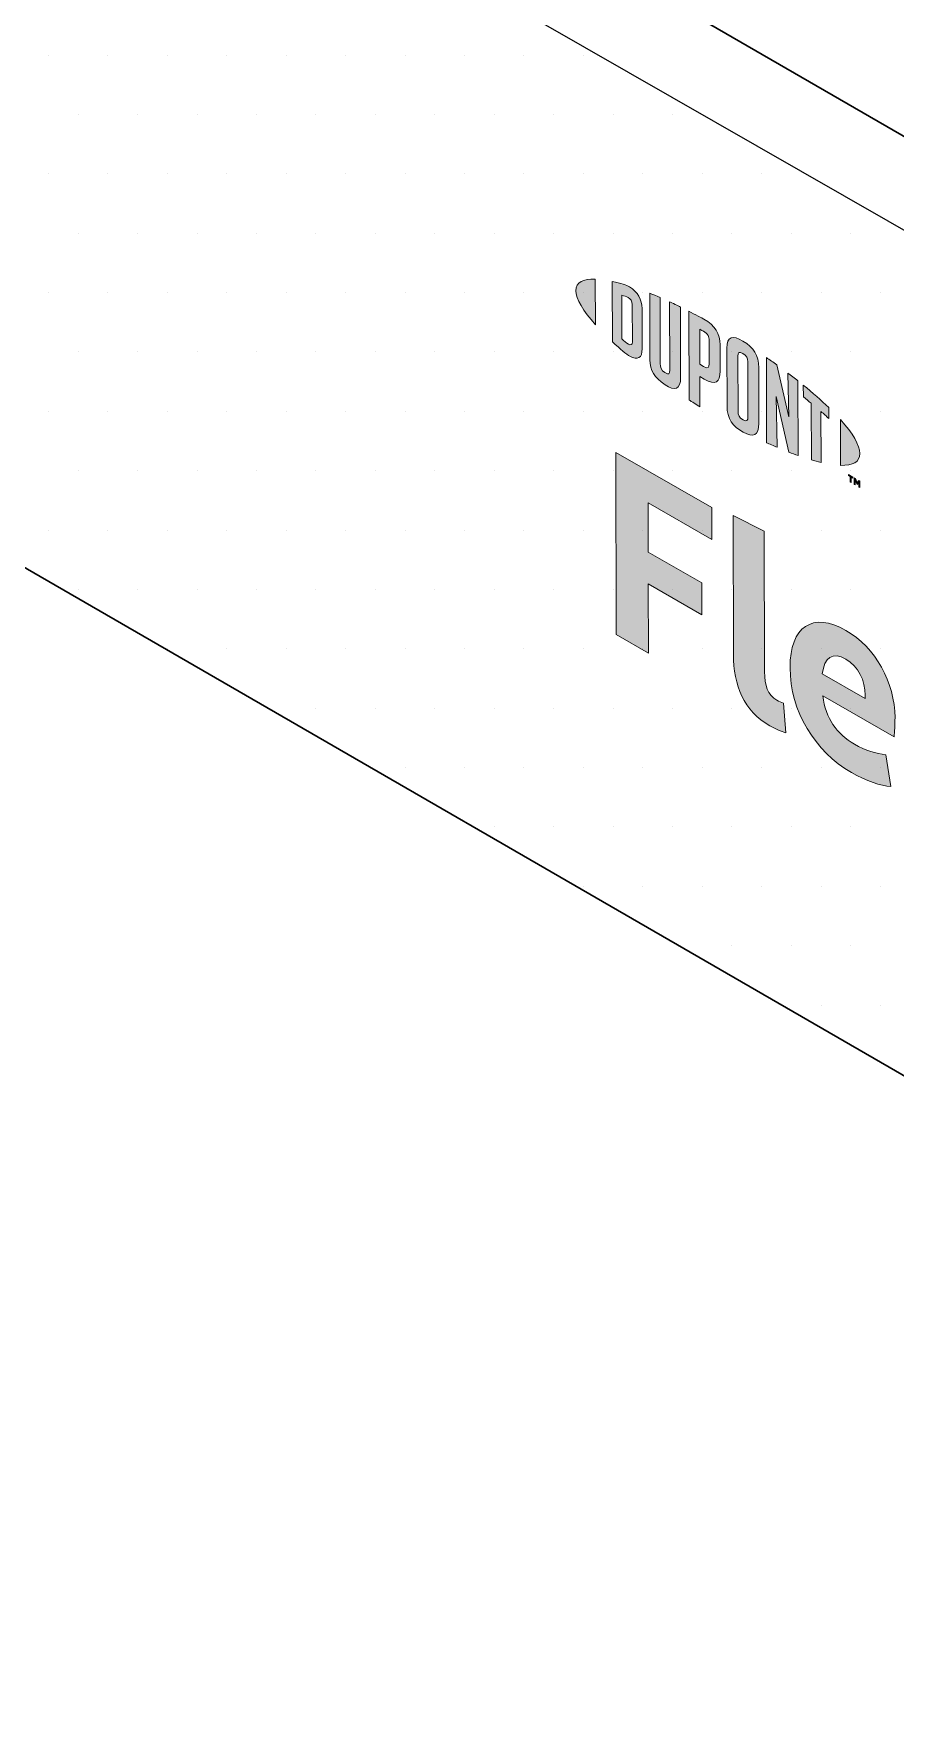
# Model space of a CAD drawing. Header units: inches. Extents: x -26 to 76, y -16 to 22.
# Drawn here: x 47.588 to 47.86, y 6.095 to 6.626 of the extents above; entities that cross this region are included whole.
import ezdxf

# ---------------------------------------------------------------- set-up
doc = ezdxf.new("R2010")
doc.units = ezdxf.units.IN
doc.header["$MEASUREMENT"] = 0
for name, color, linetype, lineweight in [('.ATI-HATCH', 7, 'Continuous', 0), ('G-ANNO-TTLB', 7, 'Continuous', 0), ('LOGOS', 7, 'Continuous', 0), ('T', 7, 'Continuous', 0), ('TYVEK', 7, 'Continuous', 0)]:
    doc.layers.add(name, color=color, linetype=linetype, lineweight=lineweight)

# ---------------------------------------------------------------- blocks, each defined once
blk = doc.blocks.new('Block_297')
at = {"layer": 'LOGOS', "true_color": 0x000000, "transparency": 33554687}
h = blk.add_hatch(color=18, dxfattribs=at)
h.dxf.hatch_style = 2
edge = h.paths.add_edge_path()
edge.add_spline(control_points=[(47.77206, 6.43616), (47.77206, 6.43616), (47.77192, 6.49367), (47.77192, 6.49367), (47.77192, 6.49367), (47.80227, 6.47625), (47.80227, 6.47625), (47.80227, 6.47625), (47.8023, 6.46622), (47.8023, 6.46622), (47.8023, 6.46622), (47.78213, 6.4778), (47.78213, 6.4778), (47.78213, 6.4778), (47.78217, 6.46219), (47.78217, 6.46219), (47.78217, 6.46219), (47.79913, 6.45245), (47.79913, 6.45245), (47.79913, 6.45245), (47.79915, 6.44243), (47.79915, 6.44243), (47.79915, 6.44243), (47.78219, 6.45217), (47.78219, 6.45217), (47.78219, 6.45217), (47.78225, 6.43031), (47.78225, 6.43031), (47.78225, 6.43031), (47.77206, 6.43616), (47.77206, 6.43616)], knot_values=[0, 0, 0, 0, 1, 1, 1, 2, 2, 2, 3, 3, 3, 4, 4, 4, 5, 5, 5, 6, 6, 6, 7, 7, 7, 8, 8, 8, 9, 9, 9, 10, 10, 10, 10], degree=3, periodic=0)
h = blk.add_hatch(color=18, dxfattribs=at)
h.dxf.hatch_style = 2
edge = h.paths.add_edge_path()
edge.add_spline(control_points=[(47.8189, 6.42444), (47.81891, 6.42001), (47.81992, 6.41705), (47.82277, 6.41542), (47.82348, 6.41501), (47.82419, 6.41468), (47.82483, 6.41448), (47.82483, 6.41448), (47.82557, 6.40511), (47.82557, 6.40511), (47.82422, 6.40556), (47.82201, 6.4065), (47.82058, 6.40732), (47.81239, 6.41202), (47.8091, 6.42007), (47.80907, 6.42992), (47.80907, 6.42992), (47.80896, 6.4738), (47.80896, 6.4738), (47.80896, 6.4738), (47.8188, 6.46881), (47.8188, 6.46881), (47.8188, 6.46881), (47.8189, 6.42444), (47.8189, 6.42444)], knot_values=[0, 0, 0, 0, 1, 1, 1, 2, 2, 2, 3, 3, 3, 4, 4, 4, 5, 5, 5, 6, 6, 6, 7, 7, 7, 8, 8, 8, 8], degree=3, periodic=0)
h = blk.add_hatch(color=18, dxfattribs=at)
h.dxf.hatch_style = 2
edge = h.paths.add_edge_path()
edge.add_spline(control_points=[(47.83712, 6.42375), (47.83712, 6.42375), (47.85066, 6.41598), (47.85066, 6.41598), (47.85066, 6.41598), (47.85066, 6.41696), (47.85066, 6.41696), (47.85064, 6.42156), (47.8485, 6.42616), (47.84458, 6.42841), (47.84045, 6.43078), (47.83775, 6.42897), (47.83712, 6.42375)], knot_values=[0, 0, 0, 0, 1, 1, 1, 2, 2, 2, 3, 3, 3, 4, 4, 4, 4], degree=3, periodic=0)
edge = h.paths.add_edge_path()
edge.add_spline(control_points=[(47.85877, 6.38819), (47.85564, 6.38834), (47.85101, 6.38985), (47.8463, 6.39255), (47.83483, 6.39914), (47.82697, 6.41202), (47.82694, 6.42566), (47.82691, 6.43872), (47.83408, 6.44346), (47.84456, 6.43745), (47.85389, 6.43209), (47.86004, 6.42093), (47.86007, 6.40992), (47.86007, 6.40745), (47.85993, 6.4054), (47.8598, 6.40384), (47.8598, 6.40384), (47.83728, 6.41677), (47.83728, 6.41677), (47.83822, 6.40966), (47.84158, 6.40478), (47.84728, 6.40151), (47.85077, 6.3995), (47.85412, 6.39849), (47.85718, 6.39821), (47.85718, 6.39821), (47.85877, 6.38819), (47.85877, 6.38819)], knot_values=[0, 0, 0, 0, 1, 1, 1, 2, 2, 2, 3, 3, 3, 4, 4, 4, 5, 5, 5, 6, 6, 6, 7, 7, 7, 8, 8, 8, 9, 9, 9, 9], degree=3, periodic=0)
at = {"layer": 'LOGOS'}
for points, knots in [([(47.77206, 6.43616), (47.77206, 6.43616), (47.77192, 6.49367), (47.77192, 6.49367), (47.77192, 6.49367), (47.80227, 6.47625), (47.80227, 6.47625), (47.80227, 6.47625), (47.8023, 6.46622), (47.8023, 6.46622), (47.8023, 6.46622), (47.78213, 6.4778), (47.78213, 6.4778), (47.78213, 6.4778), (47.78217, 6.46219), (47.78217, 6.46219), (47.78217, 6.46219), (47.79913, 6.45245), (47.79913, 6.45245), (47.79913, 6.45245), (47.79915, 6.44243), (47.79915, 6.44243), (47.79915, 6.44243), (47.78219, 6.45217), (47.78219, 6.45217), (47.78219, 6.45217), (47.78225, 6.43031), (47.78225, 6.43031), (47.78225, 6.43031), (47.77206, 6.43616), (47.77206, 6.43616)], [0, 0, 0, 0, 1, 1, 1, 2, 2, 2, 3, 3, 3, 4, 4, 4, 5, 5, 5, 6, 6, 6, 7, 7, 7, 8, 8, 8, 9, 9, 9, 10, 10, 10, 10]), ([(47.8189, 6.42444), (47.81891, 6.42001), (47.81992, 6.41705), (47.82277, 6.41542), (47.82348, 6.41501), (47.82419, 6.41468), (47.82483, 6.41448), (47.82483, 6.41448), (47.82557, 6.40511), (47.82557, 6.40511), (47.82422, 6.40556), (47.82201, 6.4065), (47.82058, 6.40732), (47.81239, 6.41202), (47.8091, 6.42007), (47.80907, 6.42992), (47.80907, 6.42992), (47.80896, 6.4738), (47.80896, 6.4738), (47.80896, 6.4738), (47.8188, 6.46881), (47.8188, 6.46881), (47.8188, 6.46881), (47.8189, 6.42444), (47.8189, 6.42444)], [0, 0, 0, 0, 1, 1, 1, 2, 2, 2, 3, 3, 3, 4, 4, 4, 5, 5, 5, 6, 6, 6, 7, 7, 7, 8, 8, 8, 8]), ([(47.85877, 6.38819), (47.85564, 6.38834), (47.85101, 6.38985), (47.8463, 6.39255), (47.83483, 6.39914), (47.82697, 6.41202), (47.82694, 6.42566), (47.82691, 6.43872), (47.83408, 6.44346), (47.84456, 6.43745), (47.85389, 6.43209), (47.86004, 6.42093), (47.86007, 6.40992), (47.86007, 6.40745), (47.85993, 6.4054), (47.8598, 6.40384), (47.8598, 6.40384), (47.83728, 6.41677), (47.83728, 6.41677), (47.83822, 6.40966), (47.84158, 6.40478), (47.84728, 6.40151), (47.85077, 6.3995), (47.85412, 6.39849), (47.85718, 6.39821), (47.85718, 6.39821), (47.85877, 6.38819), (47.85877, 6.38819)], [0, 0, 0, 0, 1, 1, 1, 2, 2, 2, 3, 3, 3, 4, 4, 4, 5, 5, 5, 6, 6, 6, 7, 7, 7, 8, 8, 8, 9, 9, 9, 9]), ([(47.83712, 6.42375), (47.83712, 6.42375), (47.85066, 6.41598), (47.85066, 6.41598), (47.85066, 6.41598), (47.85066, 6.41696), (47.85066, 6.41696), (47.85064, 6.42156), (47.8485, 6.42616), (47.84458, 6.42841), (47.84045, 6.43078), (47.83775, 6.42897), (47.83712, 6.42375)], [0, 0, 0, 0, 1, 1, 1, 2, 2, 2, 3, 3, 3, 4, 4, 4, 4])]:
    blk.add_open_spline(points, degree=3, knots=knots, dxfattribs=at)
blk = doc.blocks.new('Block_298')
at = {"layer": 'LOGOS', "true_color": 0x000000, "transparency": 33554687}
h = blk.add_hatch(color=18, dxfattribs=at)
h.dxf.hatch_style = 2
edge = h.paths.add_edge_path()
edge.add_spline(control_points=[(47.75938, 6.54476), (47.75939, 6.54212), (47.76162, 6.53836), (47.76551, 6.53401), (47.76551, 6.53401), (47.76548, 6.54844), (47.76548, 6.54844), (47.7616, 6.54856), (47.75938, 6.54738), (47.75938, 6.54476)], knot_values=[0, 0, 0, 0, 1, 1, 1, 2, 2, 2, 3, 3, 3, 3], degree=3, periodic=0)
h = blk.add_hatch(color=18, dxfattribs=at)
h.dxf.hatch_style = 2
edge = h.paths.add_edge_path()
edge.add_spline(control_points=[(47.77718, 6.52865), (47.77718, 6.52754), (47.77661, 6.52751), (47.77592, 6.5279), (47.77538, 6.52821), (47.77455, 6.52891), (47.77387, 6.52951), (47.77387, 6.52951), (47.77384, 6.54332), (47.77384, 6.54332), (47.77452, 6.54313), (47.77534, 6.54288), (47.77588, 6.54258), (47.77657, 6.54218), (47.77715, 6.54148), (47.77715, 6.54037), (47.77715, 6.54037), (47.77718, 6.52865), (47.77718, 6.52865)], knot_values=[0, 0, 0, 0, 1, 1, 1, 2, 2, 2, 3, 3, 3, 4, 4, 4, 5, 5, 5, 6, 6, 6, 6], degree=3, periodic=0)
edge = h.paths.add_edge_path()
edge.add_spline(control_points=[(47.77632, 6.54593), (47.77524, 6.54655), (47.77367, 6.54708), (47.77085, 6.54769), (47.77085, 6.54769), (47.77089, 6.52856), (47.77089, 6.52856), (47.77338, 6.52626), (47.77529, 6.52466), (47.77638, 6.52403), (47.77888, 6.5226), (47.78028, 6.52355), (47.78027, 6.52638), (47.78027, 6.52638), (47.78024, 6.53909), (47.78024, 6.53909), (47.78024, 6.54192), (47.77882, 6.54449), (47.77632, 6.54593)], knot_values=[0, 0, 0, 0, 1, 1, 1, 2, 2, 2, 3, 3, 3, 4, 4, 4, 5, 5, 5, 6, 6, 6, 6], degree=3, periodic=0)
h = blk.add_hatch(color=18, dxfattribs=at)
h.dxf.hatch_style = 2
edge = h.paths.add_edge_path()
edge.add_spline(control_points=[(47.78899, 6.51963), (47.789, 6.51852), (47.78867, 6.51801), (47.78747, 6.51887), (47.78629, 6.51971), (47.78597, 6.52046), (47.78597, 6.52177), (47.78597, 6.52177), (47.78592, 6.5426), (47.78592, 6.5426), (47.78514, 6.54295), (47.78339, 6.54367), (47.78265, 6.54398), (47.78265, 6.54398), (47.7827, 6.52291), (47.7827, 6.52291), (47.78271, 6.51955), (47.78413, 6.51743), (47.78748, 6.51506), (47.79054, 6.5129), (47.79242, 6.51361), (47.79241, 6.51734), (47.79241, 6.51734), (47.79235, 6.53959), (47.79235, 6.53959), (47.79171, 6.53992), (47.78962, 6.54092), (47.78894, 6.54123), (47.78894, 6.54123), (47.78899, 6.51963), (47.78899, 6.51963)], knot_values=[0, 0, 0, 0, 1, 1, 1, 2, 2, 2, 3, 3, 3, 4, 4, 4, 5, 5, 5, 6, 6, 6, 7, 7, 7, 8, 8, 8, 9, 9, 9, 10, 10, 10, 10], degree=3, periodic=0)
h = blk.add_hatch(color=18, dxfattribs=at)
h.dxf.hatch_style = 2
edge = h.paths.add_edge_path()
edge.add_spline(control_points=[(47.80142, 6.52163), (47.80142, 6.52043), (47.80106, 6.52002), (47.79967, 6.52082), (47.79967, 6.52082), (47.79847, 6.5215), (47.79847, 6.5215), (47.79847, 6.5215), (47.79845, 6.53256), (47.79845, 6.53256), (47.79898, 6.53229), (47.79926, 6.53213), (47.79958, 6.53195), (47.80108, 6.53109), (47.8014, 6.53025), (47.8014, 6.52902), (47.8014, 6.52902), (47.80142, 6.52163), (47.80142, 6.52163)], knot_values=[0, 0, 0, 0, 1, 1, 1, 2, 2, 2, 3, 3, 3, 4, 4, 4, 5, 5, 5, 6, 6, 6, 6], degree=3, periodic=0)
edge = h.paths.add_edge_path()
edge.add_spline(control_points=[(47.79977, 6.53575), (47.79918, 6.53609), (47.79701, 6.53725), (47.79502, 6.53825), (47.79502, 6.53825), (47.79509, 6.51022), (47.79509, 6.51022), (47.79577, 6.50979), (47.79754, 6.50867), (47.79851, 6.50809), (47.79851, 6.50809), (47.79848, 6.5176), (47.79848, 6.5176), (47.79848, 6.5176), (47.79982, 6.51684), (47.79982, 6.51684), (47.8034, 6.5148), (47.80488, 6.5158), (47.80487, 6.51936), (47.80487, 6.51936), (47.80485, 6.52762), (47.80485, 6.52762), (47.80484, 6.5311), (47.80317, 6.5338), (47.79977, 6.53575)], knot_values=[0, 0, 0, 0, 1, 1, 1, 2, 2, 2, 3, 3, 3, 4, 4, 4, 5, 5, 5, 6, 6, 6, 7, 7, 7, 8, 8, 8, 8], degree=3, periodic=0)
h = blk.add_hatch(color=18, dxfattribs=at)
h.dxf.hatch_style = 2
edge = h.paths.add_edge_path()
edge.add_spline(control_points=[(47.81364, 6.50484), (47.81365, 6.50373), (47.81333, 6.50334), (47.81212, 6.50399), (47.81087, 6.50467), (47.81053, 6.50548), (47.81053, 6.50662), (47.81053, 6.50662), (47.81049, 6.5241), (47.81049, 6.5241), (47.81049, 6.52525), (47.81082, 6.52569), (47.81207, 6.52493), (47.81328, 6.5242), (47.8136, 6.52342), (47.8136, 6.52231), (47.8136, 6.52231), (47.81364, 6.50484), (47.81364, 6.50484)], knot_values=[0, 0, 0, 0, 1, 1, 1, 2, 2, 2, 3, 3, 3, 4, 4, 4, 5, 5, 5, 6, 6, 6, 6], degree=3, periodic=0)
edge = h.paths.add_edge_path()
edge.add_spline(control_points=[(47.81206, 6.52885), (47.80889, 6.53084), (47.80701, 6.53032), (47.80702, 6.52662), (47.80702, 6.52662), (47.80706, 6.50829), (47.80706, 6.50829), (47.80707, 6.50439), (47.80879, 6.50181), (47.81213, 6.50006), (47.8154, 6.49834), (47.8171, 6.4988), (47.81709, 6.50294), (47.81709, 6.50294), (47.81705, 6.52044), (47.81705, 6.52044), (47.81704, 6.52439), (47.81549, 6.52669), (47.81206, 6.52885)], knot_values=[0, 0, 0, 0, 1, 1, 1, 2, 2, 2, 3, 3, 3, 4, 4, 4, 5, 5, 5, 6, 6, 6, 6], degree=3, periodic=0)
h = blk.add_hatch(color=18, dxfattribs=at)
h.dxf.hatch_style = 2
edge = h.paths.add_edge_path()
edge.add_spline(control_points=[(47.82656, 6.50494), (47.82656, 6.50494), (47.82273, 6.52136), (47.82273, 6.52136), (47.8217, 6.52211), (47.82046, 6.52299), (47.81949, 6.52364), (47.81949, 6.52364), (47.81956, 6.49674), (47.81956, 6.49674), (47.82024, 6.49642), (47.82196, 6.49566), (47.82285, 6.49528), (47.82285, 6.49528), (47.82254, 6.51129), (47.82254, 6.51129), (47.82254, 6.51129), (47.82658, 6.49376), (47.82658, 6.49376), (47.82744, 6.49342), (47.82868, 6.49296), (47.8295, 6.49267), (47.8295, 6.49267), (47.82944, 6.5163), (47.82944, 6.5163), (47.82859, 6.51699), (47.82703, 6.51818), (47.82629, 6.51874), (47.82629, 6.51874), (47.82656, 6.50494), (47.82656, 6.50494)], knot_values=[0, 0, 0, 0, 1, 1, 1, 2, 2, 2, 3, 3, 3, 4, 4, 4, 5, 5, 5, 6, 6, 6, 7, 7, 7, 8, 8, 8, 9, 9, 9, 10, 10, 10, 10], degree=3, periodic=0)
h = blk.add_hatch(color=18, dxfattribs=at)
h.dxf.hatch_style = 2
edge = h.paths.add_edge_path()
edge.add_spline(control_points=[(47.83114, 6.5112), (47.83199, 6.51054), (47.83282, 6.50987), (47.83363, 6.5092), (47.83363, 6.5092), (47.83367, 6.49131), (47.83367, 6.49131), (47.83442, 6.49108), (47.83581, 6.4907), (47.83673, 6.49049), (47.83673, 6.49049), (47.83669, 6.5066), (47.83669, 6.5066), (47.83758, 6.50582), (47.83842, 6.50508), (47.83918, 6.50438), (47.83918, 6.50438), (47.83918, 6.50783), (47.83918, 6.50783), (47.83676, 6.51019), (47.83416, 6.51247), (47.83113, 6.51494), (47.83113, 6.51494), (47.83114, 6.5112), (47.83114, 6.5112)], knot_values=[0, 0, 0, 0, 1, 1, 1, 2, 2, 2, 3, 3, 3, 4, 4, 4, 5, 5, 5, 6, 6, 6, 7, 7, 7, 8, 8, 8, 8], degree=3, periodic=0)
h = blk.add_hatch(color=18, dxfattribs=at)
h.dxf.hatch_style = 2
edge = h.paths.add_edge_path()
edge.add_spline(control_points=[(47.84898, 6.49332), (47.84899, 6.49067), (47.84676, 6.48948), (47.84288, 6.48958), (47.84288, 6.48958), (47.84285, 6.50403), (47.84285, 6.50403), (47.84674, 6.49968), (47.84898, 6.49594), (47.84898, 6.49332)], knot_values=[0, 0, 0, 0, 1, 1, 1, 2, 2, 2, 3, 3, 3, 3], degree=3, periodic=0)
h = blk.add_hatch(color=18, dxfattribs=at)
h.dxf.hatch_style = 2
edge = h.paths.add_edge_path()
edge.add_spline(control_points=[(47.84719, 6.48567), (47.84719, 6.48567), (47.84756, 6.48546), (47.84756, 6.48546), (47.84756, 6.48546), (47.8481, 6.48416), (47.8481, 6.48416), (47.8481, 6.48416), (47.84865, 6.48483), (47.84865, 6.48483), (47.84865, 6.48483), (47.849, 6.48463), (47.849, 6.48463), (47.849, 6.48463), (47.84901, 6.48255), (47.84901, 6.48255), (47.84901, 6.48255), (47.84867, 6.48274), (47.84867, 6.48274), (47.84867, 6.48274), (47.84867, 6.48422), (47.84867, 6.48422), (47.84867, 6.48422), (47.84812, 6.48355), (47.84812, 6.48355), (47.84812, 6.48355), (47.84808, 6.48357), (47.84808, 6.48357), (47.84808, 6.48357), (47.84752, 6.48488), (47.84752, 6.48488), (47.84752, 6.48488), (47.84753, 6.4834), (47.84753, 6.4834), (47.84753, 6.4834), (47.84719, 6.48359), (47.84719, 6.48359), (47.84719, 6.48359), (47.84719, 6.48567), (47.84719, 6.48567)], knot_values=[0, 0, 0, 0, 1, 1, 1, 2, 2, 2, 3, 3, 3, 4, 4, 4, 5, 5, 5, 6, 6, 6, 7, 7, 7, 8, 8, 8, 9, 9, 9, 10, 10, 10, 11, 11, 11, 12, 12, 12, 13, 13, 13, 13], degree=3, periodic=0)
edge = h.paths.add_edge_path()
edge.add_spline(control_points=[(47.8459, 6.48605), (47.8459, 6.48605), (47.84534, 6.48637), (47.84534, 6.48637), (47.84534, 6.48637), (47.84534, 6.48673), (47.84534, 6.48673), (47.84534, 6.48673), (47.8468, 6.48589), (47.8468, 6.48589), (47.8468, 6.48589), (47.8468, 6.48553), (47.8468, 6.48553), (47.8468, 6.48553), (47.84624, 6.48585), (47.84624, 6.48585), (47.84624, 6.48585), (47.84625, 6.48413), (47.84625, 6.48413), (47.84625, 6.48413), (47.8459, 6.48433), (47.8459, 6.48433), (47.8459, 6.48433), (47.8459, 6.48605), (47.8459, 6.48605)], knot_values=[0, 0, 0, 0, 1, 1, 1, 2, 2, 2, 3, 3, 3, 4, 4, 4, 5, 5, 5, 6, 6, 6, 7, 7, 7, 8, 8, 8, 8], degree=3, periodic=0)
at = {"layer": 'LOGOS'}
for points, knots in [([(47.75938, 6.54476), (47.75939, 6.54212), (47.76162, 6.53836), (47.76551, 6.53401), (47.76551, 6.53401), (47.76548, 6.54844), (47.76548, 6.54844), (47.7616, 6.54856), (47.75938, 6.54738), (47.75938, 6.54476)], [0, 0, 0, 0, 1, 1, 1, 2, 2, 2, 3, 3, 3, 3]), ([(47.77632, 6.54593), (47.77524, 6.54655), (47.77367, 6.54708), (47.77085, 6.54769), (47.77085, 6.54769), (47.77089, 6.52856), (47.77089, 6.52856), (47.77338, 6.52626), (47.77529, 6.52466), (47.77638, 6.52403), (47.77888, 6.5226), (47.78028, 6.52355), (47.78027, 6.52638), (47.78027, 6.52638), (47.78024, 6.53909), (47.78024, 6.53909), (47.78024, 6.54192), (47.77882, 6.54449), (47.77632, 6.54593)], [0, 0, 0, 0, 1, 1, 1, 2, 2, 2, 3, 3, 3, 4, 4, 4, 5, 5, 5, 6, 6, 6, 6]), ([(47.78899, 6.51963), (47.789, 6.51852), (47.78867, 6.51801), (47.78747, 6.51887), (47.78629, 6.51971), (47.78597, 6.52046), (47.78597, 6.52177), (47.78597, 6.52177), (47.78592, 6.5426), (47.78592, 6.5426), (47.78514, 6.54295), (47.78339, 6.54367), (47.78265, 6.54398), (47.78265, 6.54398), (47.7827, 6.52291), (47.7827, 6.52291), (47.78271, 6.51955), (47.78413, 6.51743), (47.78748, 6.51506), (47.79054, 6.5129), (47.79242, 6.51361), (47.79241, 6.51734), (47.79241, 6.51734), (47.79235, 6.53959), (47.79235, 6.53959), (47.79171, 6.53992), (47.78962, 6.54092), (47.78894, 6.54123), (47.78894, 6.54123), (47.78899, 6.51963), (47.78899, 6.51963)], [0, 0, 0, 0, 1, 1, 1, 2, 2, 2, 3, 3, 3, 4, 4, 4, 5, 5, 5, 6, 6, 6, 7, 7, 7, 8, 8, 8, 9, 9, 9, 10, 10, 10, 10]), ([(47.77718, 6.52865), (47.77718, 6.52754), (47.77661, 6.52751), (47.77592, 6.5279), (47.77538, 6.52821), (47.77455, 6.52891), (47.77387, 6.52951), (47.77387, 6.52951), (47.77384, 6.54332), (47.77384, 6.54332), (47.77452, 6.54313), (47.77534, 6.54288), (47.77588, 6.54258), (47.77657, 6.54218), (47.77715, 6.54148), (47.77715, 6.54037), (47.77715, 6.54037), (47.77718, 6.52865), (47.77718, 6.52865)], [0, 0, 0, 0, 1, 1, 1, 2, 2, 2, 3, 3, 3, 4, 4, 4, 5, 5, 5, 6, 6, 6, 6]), ([(47.79977, 6.53575), (47.79918, 6.53609), (47.79701, 6.53725), (47.79502, 6.53825), (47.79502, 6.53825), (47.79509, 6.51022), (47.79509, 6.51022), (47.79577, 6.50979), (47.79754, 6.50867), (47.79851, 6.50809), (47.79851, 6.50809), (47.79848, 6.5176), (47.79848, 6.5176), (47.79848, 6.5176), (47.79982, 6.51684), (47.79982, 6.51684), (47.8034, 6.5148), (47.80488, 6.5158), (47.80487, 6.51936), (47.80487, 6.51936), (47.80485, 6.52762), (47.80485, 6.52762), (47.80484, 6.5311), (47.80317, 6.5338), (47.79977, 6.53575)], [0, 0, 0, 0, 1, 1, 1, 2, 2, 2, 3, 3, 3, 4, 4, 4, 5, 5, 5, 6, 6, 6, 7, 7, 7, 8, 8, 8, 8]), ([(47.80142, 6.52163), (47.80142, 6.52043), (47.80106, 6.52002), (47.79967, 6.52082), (47.79967, 6.52082), (47.79847, 6.5215), (47.79847, 6.5215), (47.79847, 6.5215), (47.79845, 6.53256), (47.79845, 6.53256), (47.79898, 6.53229), (47.79926, 6.53213), (47.79958, 6.53195), (47.80108, 6.53109), (47.8014, 6.53025), (47.8014, 6.52902), (47.8014, 6.52902), (47.80142, 6.52163), (47.80142, 6.52163)], [0, 0, 0, 0, 1, 1, 1, 2, 2, 2, 3, 3, 3, 4, 4, 4, 5, 5, 5, 6, 6, 6, 6]), ([(47.81206, 6.52885), (47.80889, 6.53084), (47.80701, 6.53032), (47.80702, 6.52662), (47.80702, 6.52662), (47.80706, 6.50829), (47.80706, 6.50829), (47.80707, 6.50439), (47.80879, 6.50181), (47.81213, 6.50006), (47.8154, 6.49834), (47.8171, 6.4988), (47.81709, 6.50294), (47.81709, 6.50294), (47.81705, 6.52044), (47.81705, 6.52044), (47.81704, 6.52439), (47.81549, 6.52669), (47.81206, 6.52885)], [0, 0, 0, 0, 1, 1, 1, 2, 2, 2, 3, 3, 3, 4, 4, 4, 5, 5, 5, 6, 6, 6, 6]), ([(47.81364, 6.50484), (47.81365, 6.50373), (47.81333, 6.50334), (47.81212, 6.50399), (47.81087, 6.50467), (47.81053, 6.50548), (47.81053, 6.50662), (47.81053, 6.50662), (47.81049, 6.5241), (47.81049, 6.5241), (47.81049, 6.52525), (47.81082, 6.52569), (47.81207, 6.52493), (47.81328, 6.5242), (47.8136, 6.52342), (47.8136, 6.52231), (47.8136, 6.52231), (47.81364, 6.50484), (47.81364, 6.50484)], [0, 0, 0, 0, 1, 1, 1, 2, 2, 2, 3, 3, 3, 4, 4, 4, 5, 5, 5, 6, 6, 6, 6]), ([(47.82656, 6.50494), (47.82656, 6.50494), (47.82273, 6.52136), (47.82273, 6.52136), (47.8217, 6.52211), (47.82046, 6.52299), (47.81949, 6.52364), (47.81949, 6.52364), (47.81956, 6.49674), (47.81956, 6.49674), (47.82024, 6.49642), (47.82196, 6.49566), (47.82285, 6.49528), (47.82285, 6.49528), (47.82254, 6.51129), (47.82254, 6.51129), (47.82254, 6.51129), (47.82658, 6.49376), (47.82658, 6.49376), (47.82744, 6.49342), (47.82868, 6.49296), (47.8295, 6.49267), (47.8295, 6.49267), (47.82944, 6.5163), (47.82944, 6.5163), (47.82859, 6.51699), (47.82703, 6.51818), (47.82629, 6.51874), (47.82629, 6.51874), (47.82656, 6.50494), (47.82656, 6.50494)], [0, 0, 0, 0, 1, 1, 1, 2, 2, 2, 3, 3, 3, 4, 4, 4, 5, 5, 5, 6, 6, 6, 7, 7, 7, 8, 8, 8, 9, 9, 9, 10, 10, 10, 10]), ([(47.83114, 6.5112), (47.83199, 6.51054), (47.83282, 6.50987), (47.83363, 6.5092), (47.83363, 6.5092), (47.83367, 6.49131), (47.83367, 6.49131), (47.83442, 6.49108), (47.83581, 6.4907), (47.83673, 6.49049), (47.83673, 6.49049), (47.83669, 6.5066), (47.83669, 6.5066), (47.83758, 6.50582), (47.83842, 6.50508), (47.83918, 6.50438), (47.83918, 6.50438), (47.83918, 6.50783), (47.83918, 6.50783), (47.83676, 6.51019), (47.83416, 6.51247), (47.83113, 6.51494), (47.83113, 6.51494), (47.83114, 6.5112), (47.83114, 6.5112)], [0, 0, 0, 0, 1, 1, 1, 2, 2, 2, 3, 3, 3, 4, 4, 4, 5, 5, 5, 6, 6, 6, 7, 7, 7, 8, 8, 8, 8]), ([(47.84898, 6.49332), (47.84899, 6.49067), (47.84676, 6.48948), (47.84288, 6.48958), (47.84288, 6.48958), (47.84285, 6.50403), (47.84285, 6.50403), (47.84674, 6.49968), (47.84898, 6.49594), (47.84898, 6.49332)], [0, 0, 0, 0, 1, 1, 1, 2, 2, 2, 3, 3, 3, 3]), ([(47.8459, 6.48605), (47.8459, 6.48605), (47.84534, 6.48637), (47.84534, 6.48637), (47.84534, 6.48637), (47.84534, 6.48673), (47.84534, 6.48673), (47.84534, 6.48673), (47.8468, 6.48589), (47.8468, 6.48589), (47.8468, 6.48589), (47.8468, 6.48553), (47.8468, 6.48553), (47.8468, 6.48553), (47.84624, 6.48585), (47.84624, 6.48585), (47.84624, 6.48585), (47.84625, 6.48413), (47.84625, 6.48413), (47.84625, 6.48413), (47.8459, 6.48433), (47.8459, 6.48433), (47.8459, 6.48433), (47.8459, 6.48605), (47.8459, 6.48605)], [0, 0, 0, 0, 1, 1, 1, 2, 2, 2, 3, 3, 3, 4, 4, 4, 5, 5, 5, 6, 6, 6, 7, 7, 7, 8, 8, 8, 8]), ([(47.84719, 6.48567), (47.84719, 6.48567), (47.84756, 6.48546), (47.84756, 6.48546), (47.84756, 6.48546), (47.8481, 6.48416), (47.8481, 6.48416), (47.8481, 6.48416), (47.84865, 6.48483), (47.84865, 6.48483), (47.84865, 6.48483), (47.849, 6.48463), (47.849, 6.48463), (47.849, 6.48463), (47.84901, 6.48255), (47.84901, 6.48255), (47.84901, 6.48255), (47.84867, 6.48274), (47.84867, 6.48274), (47.84867, 6.48274), (47.84867, 6.48422), (47.84867, 6.48422), (47.84867, 6.48422), (47.84812, 6.48355), (47.84812, 6.48355), (47.84812, 6.48355), (47.84808, 6.48357), (47.84808, 6.48357), (47.84808, 6.48357), (47.84752, 6.48488), (47.84752, 6.48488), (47.84752, 6.48488), (47.84753, 6.4834), (47.84753, 6.4834), (47.84753, 6.4834), (47.84719, 6.48359), (47.84719, 6.48359), (47.84719, 6.48359), (47.84719, 6.48567), (47.84719, 6.48567)], [0, 0, 0, 0, 1, 1, 1, 2, 2, 2, 3, 3, 3, 4, 4, 4, 5, 5, 5, 6, 6, 6, 7, 7, 7, 8, 8, 8, 9, 9, 9, 10, 10, 10, 11, 11, 11, 12, 12, 12, 13, 13, 13, 13])]:
    blk.add_open_spline(points, degree=3, knots=knots, dxfattribs=at)
blk = doc.blocks.new('Block_296')
at = {"layer": 'LOGOS'}
for name in ['Block_298', 'Block_297']:
    blk.add_blockref(name, (0, 0), dxfattribs=at)
blk = doc.blocks.new('Block_352')
at = {"layer": '.ATI-HATCH'}
blk.add_lwpolyline([(46.98214, 7.06883), (46.98214, 6.80628), (48.12985, 6.14235), (48.12985, 6.41082)], close=True, dxfattribs=at)
at = {"layer": '.ATI-HATCH', "color": 8, "lineweight": 0, "true_color": 0x808080}
for points in [[(47.59291, 6.61919), (47.59291, 6.61919), (47.59291, 6.61919), (47.59291, 6.61919)], [(47.61166, 6.61919), (47.61166, 6.61919), (47.61166, 6.61919), (47.61166, 6.61919)], [(47.63042, 6.61919), (47.63042, 6.61919), (47.63042, 6.61919), (47.63042, 6.61919)], [(47.64917, 6.61919), (47.64917, 6.61919), (47.64917, 6.61919), (47.64917, 6.61919)], [(47.66793, 6.61919), (47.66793, 6.61919), (47.66793, 6.61919), (47.66793, 6.61919)], [(47.68668, 6.61919), (47.68668, 6.61919), (47.68668, 6.61919), (47.68668, 6.61919)], [(47.70544, 6.61919), (47.70544, 6.61919), (47.70544, 6.61919), (47.70544, 6.61919)], [(47.72419, 6.61919), (47.72419, 6.61919), (47.72419, 6.61919), (47.72419, 6.61919)], [(47.74295, 6.61919), (47.74295, 6.61919), (47.74295, 6.61919), (47.74295, 6.61919)], [(47.76171, 6.61919), (47.76171, 6.61919), (47.76171, 6.61919), (47.76171, 6.61919)], [(47.60228, 6.60044), (47.60228, 6.60044), (47.60228, 6.60044), (47.60228, 6.60044)], [(47.62104, 6.60044), (47.62104, 6.60044), (47.62104, 6.60044), (47.62104, 6.60044)], [(47.63979, 6.60044), (47.63979, 6.60044), (47.63979, 6.60044), (47.63979, 6.60044)], [(47.65855, 6.60044), (47.65855, 6.60044), (47.65855, 6.60044), (47.65855, 6.60044)], [(47.67731, 6.60044), (47.67731, 6.60044), (47.67731, 6.60044), (47.67731, 6.60044)], [(47.69606, 6.60044), (47.69606, 6.60044), (47.69606, 6.60044), (47.69606, 6.60044)], [(47.71482, 6.60044), (47.71482, 6.60044), (47.71482, 6.60044), (47.71482, 6.60044)], [(47.73357, 6.60044), (47.73357, 6.60044), (47.73357, 6.60044), (47.73357, 6.60044)], [(47.75233, 6.60044), (47.75233, 6.60044), (47.75233, 6.60044), (47.75233, 6.60044)], [(47.77108, 6.60044), (47.77108, 6.60044), (47.77108, 6.60044), (47.77108, 6.60044)], [(47.78984, 6.60044), (47.78984, 6.60044), (47.78984, 6.60044), (47.78984, 6.60044)], [(47.59291, 6.58168), (47.59291, 6.58168), (47.59291, 6.58168), (47.59291, 6.58168)], [(47.61166, 6.58168), (47.61166, 6.58168), (47.61166, 6.58168), (47.61166, 6.58168)], [(47.63042, 6.58168), (47.63042, 6.58168), (47.63042, 6.58168), (47.63042, 6.58168)], [(47.64917, 6.58168), (47.64917, 6.58168), (47.64917, 6.58168), (47.64917, 6.58168)], [(47.66793, 6.58168), (47.66793, 6.58168), (47.66793, 6.58168), (47.66793, 6.58168)], [(47.68668, 6.58168), (47.68668, 6.58168), (47.68668, 6.58168), (47.68668, 6.58168)], [(47.70544, 6.58168), (47.70544, 6.58168), (47.70544, 6.58168), (47.70544, 6.58168)], [(47.72419, 6.58168), (47.72419, 6.58168), (47.72419, 6.58168), (47.72419, 6.58168)], [(47.74295, 6.58168), (47.74295, 6.58168), (47.74295, 6.58168), (47.74295, 6.58168)], [(47.76171, 6.58168), (47.76171, 6.58168), (47.76171, 6.58168), (47.76171, 6.58168)], [(47.78046, 6.58168), (47.78046, 6.58168), (47.78046, 6.58168), (47.78046, 6.58168)], [(47.79922, 6.58168), (47.79922, 6.58168), (47.79922, 6.58168), (47.79922, 6.58168)], [(47.81797, 6.58168), (47.81797, 6.58168), (47.81797, 6.58168), (47.81797, 6.58168)], [(47.60228, 6.56293), (47.60228, 6.56293), (47.60228, 6.56293), (47.60228, 6.56293)], [(47.62104, 6.56293), (47.62104, 6.56293), (47.62104, 6.56293), (47.62104, 6.56293)], [(47.63979, 6.56293), (47.63979, 6.56293), (47.63979, 6.56293), (47.63979, 6.56293)], [(47.65855, 6.56293), (47.65855, 6.56293), (47.65855, 6.56293), (47.65855, 6.56293)], [(47.67731, 6.56293), (47.67731, 6.56293), (47.67731, 6.56293), (47.67731, 6.56293)], [(47.69606, 6.56293), (47.69606, 6.56293), (47.69606, 6.56293), (47.69606, 6.56293)], [(47.71482, 6.56293), (47.71482, 6.56293), (47.71482, 6.56293), (47.71482, 6.56293)], [(47.73357, 6.56293), (47.73357, 6.56293), (47.73357, 6.56293), (47.73357, 6.56293)], [(47.75233, 6.56293), (47.75233, 6.56293), (47.75233, 6.56293), (47.75233, 6.56293)], [(47.77108, 6.56293), (47.77108, 6.56293), (47.77108, 6.56293), (47.77108, 6.56293)], [(47.78984, 6.56293), (47.78984, 6.56293), (47.78984, 6.56293), (47.78984, 6.56293)], [(47.8086, 6.56293), (47.8086, 6.56293), (47.8086, 6.56293), (47.8086, 6.56293)], [(47.82735, 6.56293), (47.82735, 6.56293), (47.82735, 6.56293), (47.82735, 6.56293)], [(47.84611, 6.56293), (47.84611, 6.56293), (47.84611, 6.56293), (47.84611, 6.56293)], [(47.59291, 6.54417), (47.59291, 6.54417), (47.59291, 6.54417), (47.59291, 6.54417)], [(47.61166, 6.54417), (47.61166, 6.54417), (47.61166, 6.54417), (47.61166, 6.54417)], [(47.63042, 6.54417), (47.63042, 6.54417), (47.63042, 6.54417), (47.63042, 6.54417)], [(47.64917, 6.54417), (47.64917, 6.54417), (47.64917, 6.54417), (47.64917, 6.54417)], [(47.66793, 6.54417), (47.66793, 6.54417), (47.66793, 6.54417), (47.66793, 6.54417)], [(47.68668, 6.54417), (47.68668, 6.54417), (47.68668, 6.54417), (47.68668, 6.54417)], [(47.70544, 6.54417), (47.70544, 6.54417), (47.70544, 6.54417), (47.70544, 6.54417)], [(47.72419, 6.54417), (47.72419, 6.54417), (47.72419, 6.54417), (47.72419, 6.54417)], [(47.74295, 6.54417), (47.74295, 6.54417), (47.74295, 6.54417), (47.74295, 6.54417)], [(47.76171, 6.54417), (47.76171, 6.54417), (47.76171, 6.54417), (47.76171, 6.54417)], [(47.78046, 6.54417), (47.78046, 6.54417), (47.78046, 6.54417), (47.78046, 6.54417)], [(47.79922, 6.54417), (47.79922, 6.54417), (47.79922, 6.54417), (47.79922, 6.54417)], [(47.81797, 6.54417), (47.81797, 6.54417), (47.81797, 6.54417), (47.81797, 6.54417)], [(47.83673, 6.54417), (47.83673, 6.54417), (47.83673, 6.54417), (47.83673, 6.54417)], [(47.85548, 6.54417), (47.85548, 6.54417), (47.85548, 6.54417), (47.85548, 6.54417)], [(47.60228, 6.52541), (47.60228, 6.52541), (47.60228, 6.52541), (47.60228, 6.52541)], [(47.62104, 6.52541), (47.62104, 6.52541), (47.62104, 6.52541), (47.62104, 6.52541)], [(47.63979, 6.52541), (47.63979, 6.52541), (47.63979, 6.52541), (47.63979, 6.52541)], [(47.65855, 6.52541), (47.65855, 6.52541), (47.65855, 6.52541), (47.65855, 6.52541)], [(47.67731, 6.52541), (47.67731, 6.52541), (47.67731, 6.52541), (47.67731, 6.52541)], [(47.69606, 6.52541), (47.69606, 6.52541), (47.69606, 6.52541), (47.69606, 6.52541)], [(47.71482, 6.52541), (47.71482, 6.52541), (47.71482, 6.52541), (47.71482, 6.52541)], [(47.73357, 6.52541), (47.73357, 6.52541), (47.73357, 6.52541), (47.73357, 6.52541)], [(47.75233, 6.52541), (47.75233, 6.52541), (47.75233, 6.52541), (47.75233, 6.52541)], [(47.77108, 6.52541), (47.77108, 6.52541), (47.77108, 6.52541), (47.77108, 6.52541)], [(47.78984, 6.52541), (47.78984, 6.52541), (47.78984, 6.52541), (47.78984, 6.52541)], [(47.8086, 6.52541), (47.8086, 6.52541), (47.8086, 6.52541), (47.8086, 6.52541)], [(47.82735, 6.52541), (47.82735, 6.52541), (47.82735, 6.52541), (47.82735, 6.52541)], [(47.84611, 6.52541), (47.84611, 6.52541), (47.84611, 6.52541), (47.84611, 6.52541)], [(47.59291, 6.50666), (47.59291, 6.50666), (47.59291, 6.50666), (47.59291, 6.50666)], [(47.61166, 6.50666), (47.61166, 6.50666), (47.61166, 6.50666), (47.61166, 6.50666)], [(47.63042, 6.50666), (47.63042, 6.50666), (47.63042, 6.50666), (47.63042, 6.50666)], [(47.64917, 6.50666), (47.64917, 6.50666), (47.64917, 6.50666), (47.64917, 6.50666)], [(47.66793, 6.50666), (47.66793, 6.50666), (47.66793, 6.50666), (47.66793, 6.50666)], [(47.68668, 6.50666), (47.68668, 6.50666), (47.68668, 6.50666), (47.68668, 6.50666)], [(47.70544, 6.50666), (47.70544, 6.50666), (47.70544, 6.50666), (47.70544, 6.50666)], [(47.72419, 6.50666), (47.72419, 6.50666), (47.72419, 6.50666), (47.72419, 6.50666)], [(47.74295, 6.50666), (47.74295, 6.50666), (47.74295, 6.50666), (47.74295, 6.50666)], [(47.76171, 6.50666), (47.76171, 6.50666), (47.76171, 6.50666), (47.76171, 6.50666)], [(47.78046, 6.50666), (47.78046, 6.50666), (47.78046, 6.50666), (47.78046, 6.50666)], [(47.79922, 6.50666), (47.79922, 6.50666), (47.79922, 6.50666), (47.79922, 6.50666)], [(47.81797, 6.50666), (47.81797, 6.50666), (47.81797, 6.50666), (47.81797, 6.50666)], [(47.83673, 6.50666), (47.83673, 6.50666), (47.83673, 6.50666), (47.83673, 6.50666)], [(47.85548, 6.50666), (47.85548, 6.50666), (47.85548, 6.50666), (47.85548, 6.50666)], [(47.60228, 6.4879), (47.60228, 6.4879), (47.60228, 6.4879), (47.60228, 6.4879)], [(47.62104, 6.4879), (47.62104, 6.4879), (47.62104, 6.4879), (47.62104, 6.4879)], [(47.63979, 6.4879), (47.63979, 6.4879), (47.63979, 6.4879), (47.63979, 6.4879)], [(47.65855, 6.4879), (47.65855, 6.4879), (47.65855, 6.4879), (47.65855, 6.4879)], [(47.67731, 6.4879), (47.67731, 6.4879), (47.67731, 6.4879), (47.67731, 6.4879)], [(47.69606, 6.4879), (47.69606, 6.4879), (47.69606, 6.4879), (47.69606, 6.4879)], [(47.71482, 6.4879), (47.71482, 6.4879), (47.71482, 6.4879), (47.71482, 6.4879)], [(47.73357, 6.4879), (47.73357, 6.4879), (47.73357, 6.4879), (47.73357, 6.4879)], [(47.75233, 6.4879), (47.75233, 6.4879), (47.75233, 6.4879), (47.75233, 6.4879)], [(47.77108, 6.4879), (47.77108, 6.4879), (47.77108, 6.4879), (47.77108, 6.4879)], [(47.78984, 6.4879), (47.78984, 6.4879), (47.78984, 6.4879), (47.78984, 6.4879)], [(47.8086, 6.4879), (47.8086, 6.4879), (47.8086, 6.4879), (47.8086, 6.4879)], [(47.82735, 6.4879), (47.82735, 6.4879), (47.82735, 6.4879), (47.82735, 6.4879)], [(47.84611, 6.4879), (47.84611, 6.4879), (47.84611, 6.4879), (47.84611, 6.4879)], [(47.59291, 6.46915), (47.59291, 6.46915), (47.59291, 6.46915), (47.59291, 6.46915)], [(47.61166, 6.46915), (47.61166, 6.46915), (47.61166, 6.46915), (47.61166, 6.46915)], [(47.63042, 6.46915), (47.63042, 6.46915), (47.63042, 6.46915), (47.63042, 6.46915)], [(47.64917, 6.46915), (47.64917, 6.46915), (47.64917, 6.46915), (47.64917, 6.46915)], [(47.66793, 6.46915), (47.66793, 6.46915), (47.66793, 6.46915), (47.66793, 6.46915)], [(47.68668, 6.46915), (47.68668, 6.46915), (47.68668, 6.46915), (47.68668, 6.46915)], [(47.70544, 6.46915), (47.70544, 6.46915), (47.70544, 6.46915), (47.70544, 6.46915)], [(47.72419, 6.46915), (47.72419, 6.46915), (47.72419, 6.46915), (47.72419, 6.46915)], [(47.74295, 6.46915), (47.74295, 6.46915), (47.74295, 6.46915), (47.74295, 6.46915)], [(47.76171, 6.46915), (47.76171, 6.46915), (47.76171, 6.46915), (47.76171, 6.46915)], [(47.78046, 6.46915), (47.78046, 6.46915), (47.78046, 6.46915), (47.78046, 6.46915)], [(47.79922, 6.46915), (47.79922, 6.46915), (47.79922, 6.46915), (47.79922, 6.46915)], [(47.81797, 6.46915), (47.81797, 6.46915), (47.81797, 6.46915), (47.81797, 6.46915)], [(47.83673, 6.46915), (47.83673, 6.46915), (47.83673, 6.46915), (47.83673, 6.46915)], [(47.85548, 6.46915), (47.85548, 6.46915), (47.85548, 6.46915), (47.85548, 6.46915)], [(47.60228, 6.45039), (47.60228, 6.45039), (47.60228, 6.45039), (47.60228, 6.45039)], [(47.62104, 6.45039), (47.62104, 6.45039), (47.62104, 6.45039), (47.62104, 6.45039)], [(47.63979, 6.45039), (47.63979, 6.45039), (47.63979, 6.45039), (47.63979, 6.45039)], [(47.65855, 6.45039), (47.65855, 6.45039), (47.65855, 6.45039), (47.65855, 6.45039)], [(47.67731, 6.45039), (47.67731, 6.45039), (47.67731, 6.45039), (47.67731, 6.45039)], [(47.69606, 6.45039), (47.69606, 6.45039), (47.69606, 6.45039), (47.69606, 6.45039)], [(47.71482, 6.45039), (47.71482, 6.45039), (47.71482, 6.45039), (47.71482, 6.45039)], [(47.73357, 6.45039), (47.73357, 6.45039), (47.73357, 6.45039), (47.73357, 6.45039)], [(47.75233, 6.45039), (47.75233, 6.45039), (47.75233, 6.45039), (47.75233, 6.45039)], [(47.77108, 6.45039), (47.77108, 6.45039), (47.77108, 6.45039), (47.77108, 6.45039)], [(47.78984, 6.45039), (47.78984, 6.45039), (47.78984, 6.45039), (47.78984, 6.45039)], [(47.8086, 6.45039), (47.8086, 6.45039), (47.8086, 6.45039), (47.8086, 6.45039)], [(47.82735, 6.45039), (47.82735, 6.45039), (47.82735, 6.45039), (47.82735, 6.45039)], [(47.84611, 6.45039), (47.84611, 6.45039), (47.84611, 6.45039), (47.84611, 6.45039)], [(47.63042, 6.43164), (47.63042, 6.43164), (47.63042, 6.43164), (47.63042, 6.43164)], [(47.64917, 6.43164), (47.64917, 6.43164), (47.64917, 6.43164), (47.64917, 6.43164)], [(47.66793, 6.43164), (47.66793, 6.43164), (47.66793, 6.43164), (47.66793, 6.43164)], [(47.68668, 6.43164), (47.68668, 6.43164), (47.68668, 6.43164), (47.68668, 6.43164)], [(47.70544, 6.43164), (47.70544, 6.43164), (47.70544, 6.43164), (47.70544, 6.43164)], [(47.72419, 6.43164), (47.72419, 6.43164), (47.72419, 6.43164), (47.72419, 6.43164)], [(47.74295, 6.43164), (47.74295, 6.43164), (47.74295, 6.43164), (47.74295, 6.43164)], [(47.76171, 6.43164), (47.76171, 6.43164), (47.76171, 6.43164), (47.76171, 6.43164)], [(47.78046, 6.43164), (47.78046, 6.43164), (47.78046, 6.43164), (47.78046, 6.43164)], [(47.79922, 6.43164), (47.79922, 6.43164), (47.79922, 6.43164), (47.79922, 6.43164)], [(47.81797, 6.43164), (47.81797, 6.43164), (47.81797, 6.43164), (47.81797, 6.43164)], [(47.83673, 6.43164), (47.83673, 6.43164), (47.83673, 6.43164), (47.83673, 6.43164)], [(47.85548, 6.43164), (47.85548, 6.43164), (47.85548, 6.43164), (47.85548, 6.43164)], [(47.67731, 6.41288), (47.67731, 6.41288), (47.67731, 6.41288), (47.67731, 6.41288)], [(47.69606, 6.41288), (47.69606, 6.41288), (47.69606, 6.41288), (47.69606, 6.41288)], [(47.71482, 6.41288), (47.71482, 6.41288), (47.71482, 6.41288), (47.71482, 6.41288)], [(47.73357, 6.41288), (47.73357, 6.41288), (47.73357, 6.41288), (47.73357, 6.41288)], [(47.75233, 6.41288), (47.75233, 6.41288), (47.75233, 6.41288), (47.75233, 6.41288)], [(47.77108, 6.41288), (47.77108, 6.41288), (47.77108, 6.41288), (47.77108, 6.41288)], [(47.78984, 6.41288), (47.78984, 6.41288), (47.78984, 6.41288), (47.78984, 6.41288)], [(47.8086, 6.41288), (47.8086, 6.41288), (47.8086, 6.41288), (47.8086, 6.41288)], [(47.82735, 6.41288), (47.82735, 6.41288), (47.82735, 6.41288), (47.82735, 6.41288)], [(47.84611, 6.41288), (47.84611, 6.41288), (47.84611, 6.41288), (47.84611, 6.41288)], [(47.70544, 6.39412), (47.70544, 6.39412), (47.70544, 6.39412), (47.70544, 6.39412)], [(47.72419, 6.39412), (47.72419, 6.39412), (47.72419, 6.39412), (47.72419, 6.39412)], [(47.74295, 6.39412), (47.74295, 6.39412), (47.74295, 6.39412), (47.74295, 6.39412)], [(47.76171, 6.39412), (47.76171, 6.39412), (47.76171, 6.39412), (47.76171, 6.39412)], [(47.78046, 6.39412), (47.78046, 6.39412), (47.78046, 6.39412), (47.78046, 6.39412)], [(47.79922, 6.39412), (47.79922, 6.39412), (47.79922, 6.39412), (47.79922, 6.39412)], [(47.81797, 6.39412), (47.81797, 6.39412), (47.81797, 6.39412), (47.81797, 6.39412)], [(47.83673, 6.39412), (47.83673, 6.39412), (47.83673, 6.39412), (47.83673, 6.39412)], [(47.85548, 6.39412), (47.85548, 6.39412), (47.85548, 6.39412), (47.85548, 6.39412)], [(47.73357, 6.37537), (47.73357, 6.37537), (47.73357, 6.37537), (47.73357, 6.37537)], [(47.75233, 6.37537), (47.75233, 6.37537), (47.75233, 6.37537), (47.75233, 6.37537)], [(47.77108, 6.37537), (47.77108, 6.37537), (47.77108, 6.37537), (47.77108, 6.37537)], [(47.78984, 6.37537), (47.78984, 6.37537), (47.78984, 6.37537), (47.78984, 6.37537)], [(47.8086, 6.37537), (47.8086, 6.37537), (47.8086, 6.37537), (47.8086, 6.37537)], [(47.82735, 6.37537), (47.82735, 6.37537), (47.82735, 6.37537), (47.82735, 6.37537)], [(47.84611, 6.37537), (47.84611, 6.37537), (47.84611, 6.37537), (47.84611, 6.37537)], [(47.76171, 6.35661), (47.76171, 6.35661), (47.76171, 6.35661), (47.76171, 6.35661)], [(47.78046, 6.35661), (47.78046, 6.35661), (47.78046, 6.35661), (47.78046, 6.35661)], [(47.79922, 6.35661), (47.79922, 6.35661), (47.79922, 6.35661), (47.79922, 6.35661)], [(47.81797, 6.35661), (47.81797, 6.35661), (47.81797, 6.35661), (47.81797, 6.35661)], [(47.83673, 6.35661), (47.83673, 6.35661), (47.83673, 6.35661), (47.83673, 6.35661)], [(47.85548, 6.35661), (47.85548, 6.35661), (47.85548, 6.35661), (47.85548, 6.35661)], [(47.8086, 6.33786), (47.8086, 6.33786), (47.8086, 6.33786), (47.8086, 6.33786)], [(47.82735, 6.33786), (47.82735, 6.33786), (47.82735, 6.33786), (47.82735, 6.33786)], [(47.84611, 6.33786), (47.84611, 6.33786), (47.84611, 6.33786), (47.84611, 6.33786)], [(47.83673, 6.3191), (47.83673, 6.3191), (47.83673, 6.3191), (47.83673, 6.3191)], [(47.85548, 6.3191), (47.85548, 6.3191), (47.85548, 6.3191), (47.85548, 6.3191)]]:
    blk.add_open_spline(points, degree=3, dxfattribs=at)

msp = doc.modelspace()

# ---------------------------------------------------------------- hatches: boundary and pattern name
at = {"layer": 'G-ANNO-TTLB', "true_color": 0xff00ff, "transparency": 33554687}
h = msp.add_hatch(color=6, dxfattribs=at)
edge = h.paths.add_edge_path()
edge.add_spline(control_points=[(71.22733, -15.13455), (71.22733, -15.13455), (30.5273, -15.13455), (30.5273, -15.13455), (30.5273, -15.13455), (30.5273, 19.00075), (30.5273, 19.00075), (30.5273, 19.00075), (71.22733, 19.00075), (71.22733, 19.00075), (71.22733, 19.00075), (71.22733, -15.13455), (71.22733, -15.13455)], knot_values=[0, 0, 0, 0, 1, 1, 1, 2, 2, 2, 3, 3, 3, 4, 4, 4, 4], degree=3, periodic=0)
edge = h.paths.add_edge_path()
edge.add_spline(control_points=[(30.65233, 18.87572), (30.65233, 18.87572), (30.65233, -15.00951), (30.65233, -15.00951), (30.65233, -15.00951), (71.10229, -15.00951), (71.10229, -15.00951), (71.10229, -15.00951), (71.10229, 18.87572), (71.10229, 18.87572), (71.10229, 18.87572), (30.65233, 18.87572), (30.65233, 18.87572)], knot_values=[0, 0, 0, 0, 1, 1, 1, 2, 2, 2, 3, 3, 3, 4, 4, 4, 4], degree=3, periodic=0)
edge.add_line((30.65233, 18.87572), (30.65233, 18.87572))

# ---------------------------------------------------------------- linework, layer by layer
at = {"layer": 'G-ANNO-TTLB'}
for points in [[(71.22733, -15.13455), (71.22733, -15.13455), (30.5273, -15.13455), (30.5273, -15.13455), (30.5273, -15.13455), (30.5273, 19.00075), (30.5273, 19.00075), (30.5273, 19.00075), (71.22733, 19.00075), (71.22733, 19.00075), (71.22733, 19.00075), (71.22733, -15.13455), (71.22733, -15.13455)], [(30.65233, 18.87572), (30.65233, 18.87572), (30.65233, -15.00951), (30.65233, -15.00951), (30.65233, -15.00951), (71.10229, -15.00951), (71.10229, -15.00951), (71.10229, -15.00951), (71.10229, 18.87572), (71.10229, 18.87572), (71.10229, 18.87572), (30.65233, 18.87572), (30.65233, 18.87572)]]:
    msp.add_open_spline(points, degree=3, knots=[0, 0, 0, 0, 1, 1, 1, 2, 2, 2, 3, 3, 3, 4, 4, 4, 4], dxfattribs=at)
at = {"layer": 'T', "color": 3, "lineweight": 25, "true_color": 0x00ff00}
msp.add_line((46.92903, 7.13372), (48.07631, 6.47003), dxfattribs=at)
at = {"layer": 'T', "color": 4, "lineweight": 25, "true_color": 0x00ffff}
msp.add_line((46.98214, 6.80628), (48.12985, 6.14235), dxfattribs=at)
at = {"layer": 'TYVEK', "color": 3, "lineweight": 25, "true_color": 0x00ff00}
for p, q in [((48.07631, 6.47003), (46.92903, 7.13372)), ((48.12985, 6.41082), (46.98214, 7.06883))]:
    msp.add_line(p, q, dxfattribs=at)
at = {"layer": 'TYVEK', "color": 4, "lineweight": 25, "true_color": 0x00ffff}
msp.add_line((48.12985, 6.14235), (46.98214, 6.80628), dxfattribs=at)

# ---------------------------------------------------------------- block references
at = {"layer": '.ATI-HATCH'}
msp.add_blockref('Block_352', (0, 0), dxfattribs=at)
at = {"layer": 'LOGOS'}
msp.add_blockref('Block_296', (0, 0), dxfattribs=at)

doc.saveas('drawing.dxf')
